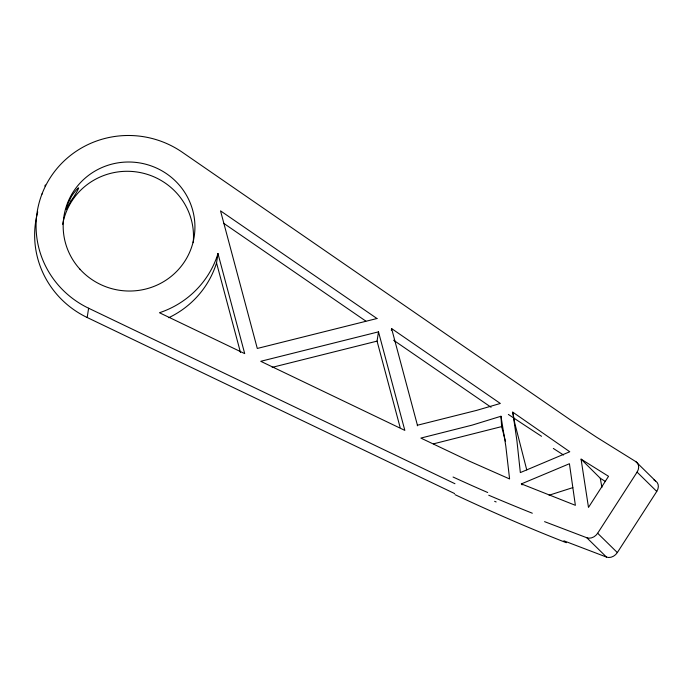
<?xml version="1.0" encoding="UTF-8"?>
<svg xmlns="http://www.w3.org/2000/svg" width="693" height="693" viewBox="0 0 693 693"><rect width="100%" height="100%" fill="white"/><g stroke="black" fill="none" stroke-linecap="round" stroke-linejoin="round"><path stroke-width="1.04" d="M454.573 493.546L87.179 317.507L88.617 308.229A93.018 90.982 8.8 0 1 48.683 180.215A93.018 90.982 8.8 0 1 181.843 151.94L570.356 419.845L596.621 437.231L635.888 461.677L655.63 481.037A9.035 7.155 -45.5 0 1 656.756 491.441L617.333 552.572A9.035 7.155 -45.5 0 1 606.496 557.077L563.851 540.8M240.488 352.486L216.545 262.907L217.983 253.629A93.018 90.982 8.8 0 1 159.451 312.742L244.707 353.621L217.983 253.629M400.104 427.356L377.061 341.121L378.499 331.843L260.733 361.304L404.833 430.396L378.499 331.843M391.32 330.31L391.597 328.569L500.329 403.465L476.481 410.412L417.429 425.233L417.342 425.814M71.769 195.807L68.148 203.214L66.207 209.546L70.972 200.909M71.05 200.779C75.554 194.768 85.109 178.092 71.838 195.677M544.568 521.647L586.815 537.751A9.035 7.155 -45.5 0 0 597.652 533.246L637.084 472.115A9.035 7.155 -45.5 0 0 635.888 461.677M521.37 483.896L569.421 463.738L575.372 505.31L521.37 483.896L522.141 484.901M500.97 416.25L472.063 425.147L420.859 438.08L469.733 461.321L509.589 478.95L505.812 446.136L500.97 416.25L501.628 426.611L504.825 438.617M572.834 487.621L549.099 495.218M501.628 426.611L433.549 443.832M272.176 367.359L377.061 341.121M494.629 501.316L496.153 501.957M454.963 483.723L88.617 308.229M653.984 480.015L655.561 480.994M605.214 481.34L600.311 478.283L581.072 459.138L588.487 507.415L608.541 476.308L581.072 459.138M563.513 454.998L553.335 448.458M491.077 407.25L393.589 340.211M223.527 223.189L365.774 321.067M512.751 412.136L569.767 451.749L520.339 472.583L516.935 440.869L512.751 412.136L514.778 423.198L526.758 469.932M637.084 472.115L656.756 491.441M597.652 533.246L617.333 552.572M586.815 537.751L606.496 557.077M391.597 328.569L417.429 425.233M505.015 439.327L505.569 441.432M600.311 478.283L601.888 487.448M532.311 513.218A248.293 23.181 24.6 0 1 488.721 495.226M487.699 492.506A248.804 34.953 25.7 0 1 453.057 477.018M216.545 262.907A93.018 90.982 8.8 0 1 168.728 317.706M87.171 317.507A93.018 90.982 8.8 0 1 37.725 211.954M566.337 542.706A293.945 38.678 26.2 0 1 454.98 494.637M541.536 436.295A304.695 21.076 34.5 0 1 508.35 414.423M193.174 242.68A65.922 64.484 8.8 0 0 105.925 174.74A65.922 64.484 8.8 0 0 62.691 224.367M42.056 194.127A12.396 2.642 -61.5 0 1 42.091 193.806M44.837 186.027A12.396 2.642 -61.5 0 1 45.366 184.962M376.983 318.52L257.294 348.458L220.521 210.854L376.983 318.52M79.868 269.127A65.922 64.484 8.8 0 0 188.375 254.972A65.922 64.484 8.8 0 0 178.231 183.914A65.922 64.484 8.8 0 0 107.363 165.462A65.922 64.484 8.8 0 0 79.868 269.127"/></g></svg>
